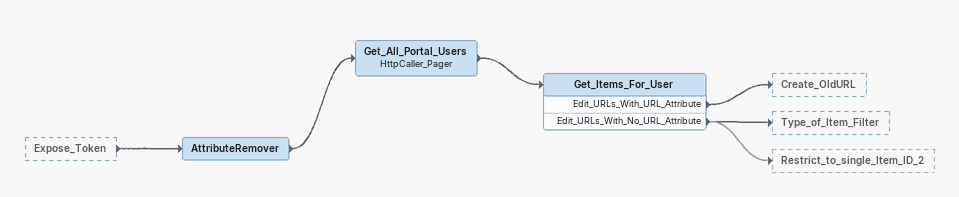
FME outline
Expose_Token [outside]
    -> AttributeRemover
AttributeRemover
    -> Get_All_Portal_Users
Get_All_Portal_Users: HttpCaller_Pager
    -> Get_Items_For_User
Get_Items_For_User
    Edit_URLs_With_URL_Attribute -> Create_OldURL
    Edit_URLs_With_No_URL_Attribute -> Type_of_Item_Filter
    Edit_URLs_With_No_URL_Attribute -> Restrict_to_single_Item_ID_2 [off]
